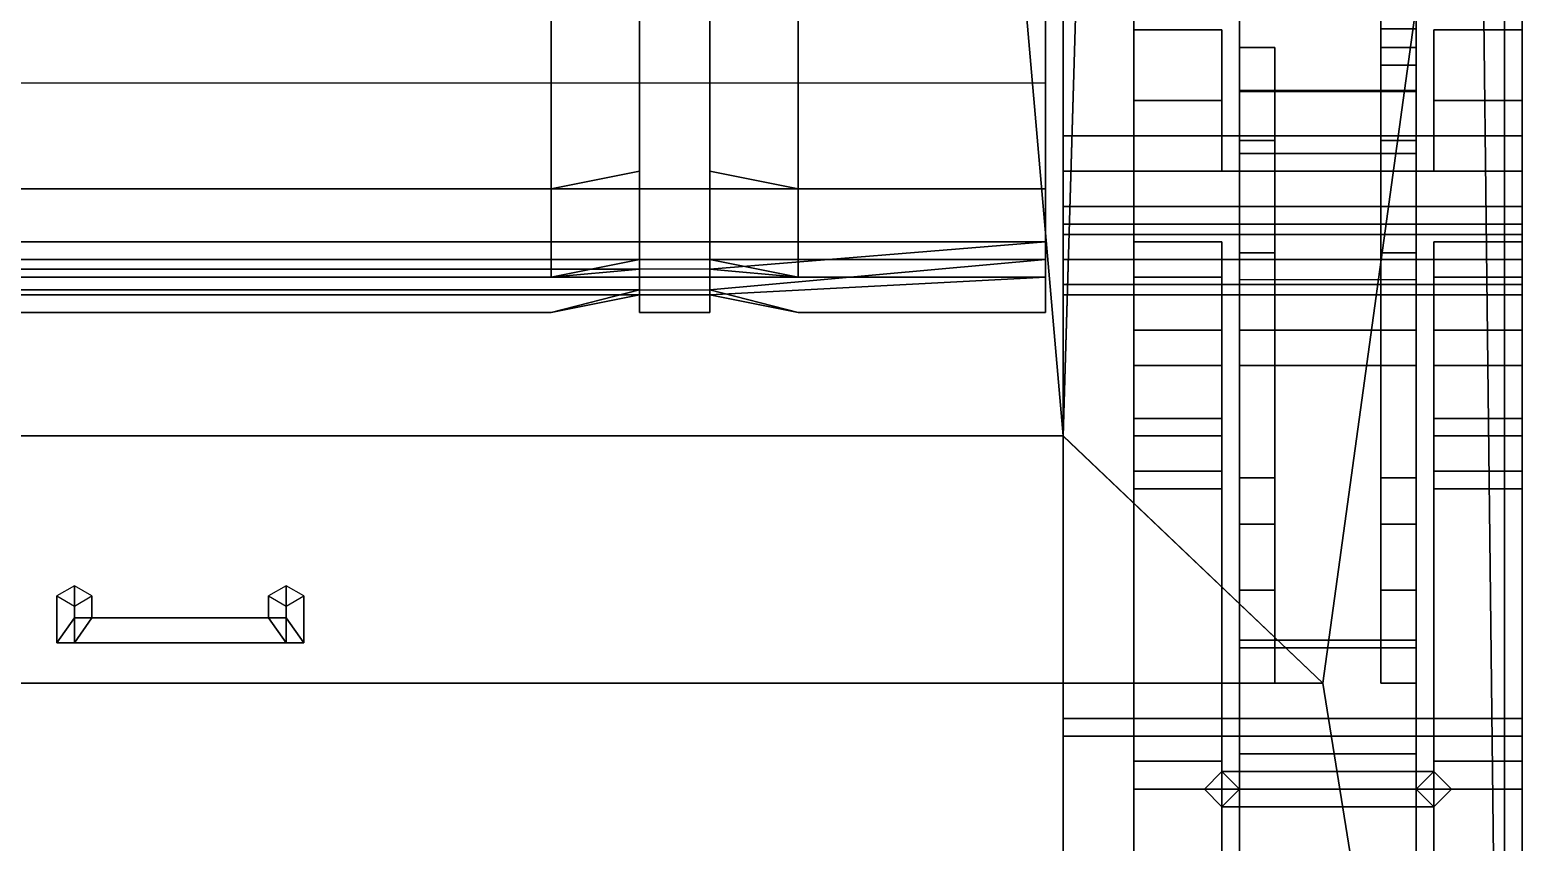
# Model space of a CAD drawing. Header units: millimetres. Extents: x -0.8 to 1, y -2.1 to 9.2.
# Drawn here: x -0.085 to 0.76, y -1.05 to -0.59 of the extents above; entities that cross this region are included whole.
import ezdxf

# ---------------------------------------------------------------- set-up
doc = ezdxf.new("R2010")
doc.units = ezdxf.units.MM
for name, color, linetype in [('addons', 3, 'Continuous'), ('fenders', 6, 'Continuous'), ('tracks', 3, 'Continuous'), ('wheels', 2, 'Continuous')]:
    doc.layers.add(name, color=color, linetype=linetype)

msp = doc.modelspace()

# ---------------------------------------------------------------- linework, layer by layer
for points in [[(0.5, -1.8, 0.41), (0.5, -1.73, 0.2699999999999998), (0.5, 1.67, 0.2699999999999998), (0.5, 1.77, 0.41)], [(0.5, -1.82, 0.49), (0.5, -1.8, 0.4099999999999998), (0.5, 1.77, 0.4099999999999998), (0.5, 1.77, 0.78)], [(0.5, -1.82, 0.57), (0.5, -1.82, 0.4899999999999998), (0.5, 1.77, 0.78), (0.5, -1.79, 0.6900000000000001)], [(0.5, -1.789999999999996, 0.6900000000000002), (0.5, -1.789999999999996, 0.6900000000000002), (0.5, 1.77, 0.78), (0.5, -1.601111111111112, 0.78)], [(0.5, 1.67, 0.2699999999999998), (0.5, -1.73, 0.2699999999999998), (-0.5, -1.73, 0.2699999999999998), (-0.5, 1.67, 0.2699999999999998)], [(0.46, -0.36, 1.12), (0.5, -0.8200000000000001, 1.12), (0.5000000000000002, 0.29, 1.12), (0.46, 0.2400000000000002, 1.12)], [(0.5000000000000002, 0.29, 1.12), (0.5, -0.8200000000000001, 1.12), (0.5147058823529413, -0.3200000000000001, 1.099999999999999), (0.5147058823529413, 0.23, 1.099999999999999)], [(0.7352941176470589, 0.2300000000000001, 0.8), (0.7352941176470589, -0.32, 0.8), (0.7499999999999999, -1.6, 0.78), (0.7500000000000001, 0.29, 0.78)], [(0.6470588235294119, -0.96, 0.92), (0.7352941176470589, -0.32, 0.8), (0.5147058823529413, -0.3200000000000001, 1.1), (0.4999999999999999, -0.8200000000000004, 1.12)], [(0.7499999999999999, -1.6, 0.78), (0.7352941176470589, -0.32, 0.8), (0.6470588235294119, -0.96, 0.92), (0.75, -1.601111111111112, 0.78)], [(-0.46, -0.36, 1.12), (-0.5, -0.8200000000000001, 1.12), (0.5, -0.8200000000000001, 1.12), (0.46, -0.36, 1.12)], [(0.59, -0.6300000000000006, 0.61), (0.59, -0.5900000000000003, 0.6399999999999997), (0.5399999999999999, -0.5900000000000003, 0.6399999999999997), (0.5399999999999999, -0.6300000000000006, 0.61)], [(0.5399999999999999, -0.5900000000000003, 0.6399999999999997), (0.5399999999999999, -0.5900000000000003, 0.59), (0.5399999999999999, -0.6300000000000006, 0.55), (0.5399999999999999, -0.6300000000000006, 0.61)], [(0.5399999999999999, -0.6300000000000006, 0.55), (0.5399999999999999, -0.5900000000000003, 0.59), (0.59, -0.5900000000000003, 0.59), (0.59, -0.6300000000000006, 0.55)], [(0.59, -0.6300000000000006, 0.55), (0.59, -0.5900000000000003, 0.59), (0.59, -0.5900000000000003, 0.6399999999999997), (0.59, -0.6300000000000006, 0.61)], [(0.7099999999999999, -0.5900000000000003, 0.6399999999999997), (0.7099999999999999, -0.5900000000000003, 0.59), (0.7099999999999999, -0.6300000000000006, 0.55), (0.7099999999999999, -0.6300000000000006, 0.61)], [(0.7599999999999999, -0.6300000000000006, 0.61), (0.7599999999999999, -0.5900000000000003, 0.6399999999999997), (0.7099999999999999, -0.5900000000000003, 0.6399999999999997), (0.7099999999999999, -0.6300000000000006, 0.61)], [(0.7099999999999999, -0.6300000000000006, 0.55), (0.7099999999999999, -0.5900000000000003, 0.59), (0.7599999999999999, -0.5900000000000003, 0.59), (0.7599999999999999, -0.6300000000000006, 0.55)], [(0.7599999999999999, -0.6300000000000006, 0.55), (0.7599999999999999, -0.5900000000000003, 0.59), (0.7599999999999999, -0.5900000000000003, 0.6399999999999997), (0.7599999999999999, -0.6300000000000006, 0.61)], [(0.59, -0.6700000000000005, 0.61), (0.59, -0.6300000000000006, 0.61), (0.5399999999999999, -0.6300000000000006, 0.61), (0.5399999999999999, -0.6700000000000005, 0.61)], [(0.5399999999999999, -0.6500000000000006, 0.55), (0.5399999999999999, -0.6300000000000006, 0.55), (0.59, -0.6300000000000006, 0.55), (0.59, -0.6500000000000006, 0.55)], [(0.5399999999999999, -0.6300000000000006, 0.61), (0.5399999999999999, -0.6300000000000006, 0.55), (0.5399999999999999, -0.6500000000000006, 0.55), (0.5399999999999999, -0.6700000000000005, 0.61)], [(0.59, -0.6500000000000006, 0.55), (0.59, -0.6300000000000006, 0.55), (0.59, -0.6300000000000006, 0.61), (0.59, -0.6700000000000005, 0.61)], [(0.7099999999999999, -0.6300000000000006, 0.61), (0.7099999999999999, -0.6300000000000006, 0.55), (0.7099999999999999, -0.6500000000000006, 0.55), (0.7099999999999999, -0.6700000000000005, 0.61)], [(0.7099999999999999, -0.6500000000000006, 0.55), (0.7099999999999999, -0.6300000000000006, 0.55), (0.7599999999999999, -0.6300000000000006, 0.55), (0.7599999999999999, -0.6500000000000006, 0.55)], [(0.7599999999999999, -0.6700000000000005, 0.61), (0.7599999999999999, -0.6300000000000006, 0.61), (0.7099999999999999, -0.6300000000000006, 0.61), (0.7099999999999999, -0.6700000000000005, 0.61)], [(0.7599999999999999, -0.6500000000000006, 0.55), (0.7599999999999999, -0.6300000000000006, 0.55), (0.7599999999999999, -0.6300000000000006, 0.61), (0.7599999999999999, -0.6700000000000005, 0.61)], [(0.5, -0.69, 0.56), (0.5, -0.6499999999999999, 0.55), (0.76, -0.6500000000000001, 0.55), (0.76, -0.69, 0.56)], [(0.5399999999999999, -0.6699999999999994, 0.61), (0.5399999999999999, -0.6499999999999996, 0.55), (0.5, -0.6499999999999999, 0.55), (0.5, -0.6699999999999999, 0.61)], [(0.7099999999999999, -0.6699999999999999, 0.61), (0.7099999999999999, -0.6500000000000001, 0.55), (0.59, -0.6500000000000006, 0.55), (0.59, -0.6700000000000005, 0.61)], [(0.76, -0.69, 0.56), (0.76, -0.6499999999999999, 0.55), (0.76, -0.6699999999999999, 0.61), (0.76, -0.74, 0.63)], [(0.5, -0.6699999999999999, 0.61), (0.5, -0.7, 0.66), (0.76, -0.7, 0.66), (0.76, -0.6699999999999999, 0.61)], [(0.76, -0.74, 0.63), (0.76, -0.6699999999999999, 0.61), (0.76, -0.7, 0.66), (0.76, -0.74, 0.66)], [(0.5, -0.74, 0.63), (0.5, -0.69, 0.56), (0.76, -0.69, 0.56), (0.76, -0.74, 0.63)], [(0.5, -0.7, 0.66), (0.5, -0.7058578643762691, 0.6741421356237309), (0.76, -0.7058578643762692, 0.6741421356237309), (0.76, -0.7, 0.66)], [(0.76, -0.74, 0.66), (0.76, -0.7, 0.66), (0.76, -0.7058578643762692, 0.6741421356237309), (0.76, -0.734142135623731, 0.6741421356237309)], [(0.5, -0.7058578643762691, 0.6741421356237309), (0.5, -0.72, 0.68), (0.76, -0.72, 0.68), (0.76, -0.7058578643762692, 0.6741421356237309)], [(0.76, -0.734142135623731, 0.6741421356237309), (0.76, -0.7058578643762692, 0.6741421356237309), (0.76, -0.72, 0.68)], [(0.5399999999999998, -0.7200000000000002, 0.27), (0.5399999999999998, -0.71, 0.24), (0.5399999999999998, -0.71, 0.22), (0.5399999999999998, -0.73, 0.28)], [(0.5899999999999999, -0.7200000000000002, 0.27), (0.5899999999999999, -0.71, 0.24), (0.5399999999999998, -0.71, 0.24), (0.5399999999999998, -0.7200000000000002, 0.27)], [(0.5399999999999998, -0.71, 0.22), (0.5399999999999998, -0.71, 0.24), (0.5899999999999999, -0.71, 0.24), (0.5899999999999999, -0.71, 0.22)], [(0.5399999999999998, -0.73, 0.28), (0.5399999999999998, -0.71, 0.22), (0.5399999999999998, -0.73, 0.18), (0.5399999999999998, -0.7600000000000002, 0.3)], [(0.5399999999999998, -0.73, 0.18), (0.5399999999999998, -0.71, 0.22), (0.5899999999999999, -0.71, 0.22), (0.5899999999999999, -0.73, 0.18)], [(0.5899999999999999, -0.71, 0.22), (0.5899999999999999, -0.71, 0.24), (0.5899999999999999, -0.7200000000000002, 0.27), (0.5899999999999999, -0.73, 0.28)], [(0.5899999999999999, -0.73, 0.18), (0.5899999999999999, -0.71, 0.22), (0.5899999999999999, -0.73, 0.28), (0.5899999999999999, -0.7600000000000002, 0.3)], [(0.71, -0.73, 0.18), (0.71, -0.71, 0.22), (0.76, -0.71, 0.22), (0.76, -0.73, 0.18)], [(0.71, -0.73, 0.28), (0.71, -0.71, 0.22), (0.71, -0.73, 0.18), (0.71, -0.76, 0.3)], [(0.71, -0.71, 0.22), (0.71, -0.71, 0.24), (0.76, -0.71, 0.24), (0.76, -0.71, 0.22)], [(0.76, -0.72, 0.27), (0.76, -0.71, 0.24), (0.71, -0.71, 0.24), (0.71, -0.72, 0.27)], [(0.71, -0.72, 0.27), (0.71, -0.71, 0.24), (0.71, -0.71, 0.22), (0.71, -0.73, 0.28)], [(0.76, -0.73, 0.18), (0.76, -0.71, 0.22), (0.76, -0.73, 0.28), (0.76, -0.76, 0.3)], [(0.76, -0.71, 0.22), (0.76, -0.71, 0.24), (0.76, -0.72, 0.27), (0.76, -0.73, 0.28)], [(0.5, -0.72, 0.68), (0.5, -0.7341421356237309, 0.6741421356237309), (0.76, -0.734142135623731, 0.6741421356237309), (0.76, -0.72, 0.68)], [(0.5899999999999999, -0.73, 0.28), (0.5899999999999999, -0.7200000000000002, 0.27), (0.5399999999999998, -0.7200000000000002, 0.27), (0.5399999999999998, -0.73, 0.28)], [(0.76, -0.73, 0.28), (0.76, -0.72, 0.27), (0.71, -0.72, 0.27), (0.71, -0.73, 0.28)], [(0.5, -0.7341421356237309, 0.6741421356237309), (0.5, -0.74, 0.66), (0.76, -0.74, 0.66), (0.76, -0.734142135623731, 0.6741421356237309)], [(0.5899999999999999, -0.7600000000000002, 0.3), (0.5899999999999999, -0.73, 0.28), (0.5399999999999998, -0.73, 0.28), (0.5399999999999998, -0.7600000000000002, 0.3)], [(0.5399999999999998, -0.7600000000000002, 0.17), (0.5399999999999998, -0.73, 0.18), (0.5899999999999999, -0.73, 0.18), (0.5899999999999999, -0.7600000000000002, 0.17)], [(0.5399999999999998, -0.7600000000000002, 0.3), (0.5399999999999998, -0.73, 0.18), (0.5399999999999998, -0.7600000000000002, 0.17), (0.5399999999999998, -0.7800000000000002, 0.3)], [(0.5899999999999999, -0.7600000000000002, 0.17), (0.5899999999999999, -0.73, 0.18), (0.5899999999999999, -0.7600000000000002, 0.3), (0.5899999999999999, -0.7800000000000002, 0.3)], [(0.6, -0.7399999999999998, 0.63), (0.6, -0.7314634146341459, 0.6180487804878049), (0.5999999999999999, -0.7599999999999993, 0.58), (0.5999999999999999, -0.7799999999999998, 0.62)], [(0.5999999999999999, -0.7599999999999993, 0.58), (0.6, -0.7314634146341459, 0.6180487804878049), (0.7000000000000001, -0.7314634146341459, 0.6180487804878049), (0.7, -0.7599999999999993, 0.58)], [(0.7, -0.7599999999999993, 0.58), (0.7000000000000001, -0.7314634146341459, 0.6180487804878049), (0.7000000000000001, -0.7399999999999998, 0.63), (0.7, -0.7799999999999998, 0.62)], [(0.71, -0.76, 0.3), (0.71, -0.73, 0.18), (0.71, -0.76, 0.17), (0.71, -0.78, 0.3)], [(0.71, -0.76, 0.17), (0.71, -0.73, 0.18), (0.76, -0.73, 0.18), (0.76, -0.76, 0.17)], [(0.76, -0.76, 0.3), (0.76, -0.73, 0.28), (0.71, -0.73, 0.28), (0.71, -0.76, 0.3)], [(0.76, -0.76, 0.17), (0.76, -0.73, 0.18), (0.76, -0.76, 0.3), (0.76, -0.78, 0.3)], [(0.5, -0.74, 0.66), (0.5, -0.74, 0.63), (0.76, -0.74, 0.63), (0.76, -0.74, 0.66)], [(0.7, -0.7799999999999998, 0.62), (0.7000000000000001, -0.7399999999999998, 0.63), (0.6, -0.7399999999999998, 0.63), (0.5999999999999999, -0.7799999999999998, 0.62)], [(0.5399999999999998, -0.7800000000000002, 0.3), (0.5399999999999998, -0.7600000000000002, 0.17), (0.5399999999999998, -0.81, 0.17), (0.5399999999999998, -0.8200000000000001, 0.29)], [(0.5399999999999998, -0.81, 0.17), (0.5399999999999998, -0.7600000000000002, 0.17), (0.5899999999999999, -0.7600000000000002, 0.17), (0.5899999999999999, -0.81, 0.17)], [(0.5899999999999999, -0.7800000000000002, 0.3), (0.5899999999999999, -0.7600000000000002, 0.3), (0.5399999999999998, -0.7600000000000002, 0.3), (0.5399999999999998, -0.7800000000000002, 0.3)], [(0.5899999999999999, -0.81, 0.17), (0.5899999999999999, -0.7600000000000002, 0.17), (0.5899999999999999, -0.7800000000000002, 0.3), (0.5899999999999999, -0.8200000000000001, 0.29)], [(0.5999999999999999, -0.7799999999999998, 0.62), (0.5999999999999999, -0.7599999999999993, 0.58), (0.5999999999999999, -0.94, 0.53), (0.5999999999999999, -0.94, 0.5799999999999996)], [(0.5999999999999999, -0.94, 0.53), (0.5999999999999999, -0.7599999999999993, 0.58), (0.7, -0.7599999999999993, 0.58), (0.7, -0.94, 0.53)], [(0.7, -0.94, 0.53), (0.7, -0.7599999999999993, 0.58), (0.7, -0.7799999999999998, 0.62), (0.7, -0.94, 0.5799999999999996)], [(0.76, -0.78, 0.3), (0.76, -0.76, 0.3), (0.71, -0.76, 0.3), (0.71, -0.78, 0.3)], [(0.71, -0.81, 0.17), (0.71, -0.76, 0.17), (0.76, -0.76, 0.17), (0.76, -0.81, 0.17)], [(0.71, -0.78, 0.3), (0.71, -0.76, 0.17), (0.71, -0.81, 0.17), (0.71, -0.8199999999999998, 0.29)], [(0.76, -0.81, 0.17), (0.76, -0.76, 0.17), (0.76, -0.78, 0.3), (0.76, -0.8199999999999998, 0.29)], [(0.5899999999999999, -0.8200000000000001, 0.29), (0.5899999999999999, -0.7800000000000005, 0.3), (0.5399999999999998, -0.7800000000000005, 0.3), (0.5399999999999998, -0.8200000000000001, 0.29)], [(0.7, -0.94, 0.5799999999999996), (0.7, -0.7799999999999998, 0.62), (0.5999999999999999, -0.7799999999999998, 0.62), (0.5999999999999999, -0.94, 0.5799999999999996)], [(0.76, -0.8199999999999998, 0.29), (0.76, -0.7800000000000002, 0.3), (0.71, -0.7800000000000002, 0.3), (0.71, -0.8199999999999998, 0.29)], [(0.5399999999999998, -0.8200000000000001, 0.29), (0.5399999999999998, -0.8100000000000005, 0.17), (0.5399999999999998, -0.8399999999999999, 0.19), (0.5399999999999998, -0.8500000000000001, 0.26)], [(0.5399999999999998, -0.8399999999999999, 0.19), (0.5399999999999998, -0.8100000000000005, 0.17), (0.5899999999999999, -0.8100000000000005, 0.17), (0.5899999999999999, -0.8399999999999999, 0.19)], [(0.5899999999999999, -0.8399999999999999, 0.19), (0.5899999999999999, -0.8100000000000005, 0.17), (0.5899999999999999, -0.8200000000000001, 0.29), (0.5899999999999999, -0.8500000000000001, 0.26)], [(0.71, -0.8399999999999999, 0.19), (0.71, -0.8100000000000003, 0.17), (0.76, -0.8100000000000003, 0.17), (0.76, -0.8399999999999999, 0.19)], [(0.71, -0.8199999999999998, 0.29), (0.71, -0.8100000000000003, 0.17), (0.71, -0.8399999999999999, 0.19), (0.71, -0.8499999999999999, 0.26)], [(0.76, -0.8399999999999999, 0.19), (0.76, -0.8100000000000003, 0.17), (0.76, -0.8199999999999998, 0.29), (0.76, -0.8499999999999999, 0.26)], [(-0.5, -0.8200000000000001, 1.12), (-0.6470588235294117, -0.96, 0.92), (0.6470588235294119, -0.9600000000000004, 0.92), (0.5, -0.8200000000000001, 1.12)], [(0.5399999999999998, -0.98, 0.33), (0.5399999999999998, -0.8200000000000001, 0.29), (0.5399999999999998, -0.8500000000000001, 0.26), (0.5399999999999998, -0.98, 0.3)], [(0.5899999999999999, -0.98, 0.33), (0.5899999999999999, -0.8200000000000001, 0.29), (0.5399999999999998, -0.8200000000000001, 0.29), (0.5399999999999998, -0.98, 0.33)], [(0.5899999999999999, -0.8500000000000001, 0.26), (0.5899999999999999, -0.8200000000000001, 0.29), (0.5899999999999999, -0.98, 0.33), (0.5899999999999999, -0.98, 0.3)], [(0.76, -0.98, 0.33), (0.76, -0.8199999999999998, 0.29), (0.71, -0.8199999999999998, 0.29), (0.71, -0.98, 0.33)], [(0.71, -0.98, 0.33), (0.71, -0.8199999999999998, 0.29), (0.71, -0.8500000000000001, 0.26), (0.71, -0.98, 0.3)], [(0.76, -0.8500000000000001, 0.26), (0.76, -0.8199999999999998, 0.29), (0.76, -0.98, 0.33), (0.76, -0.98, 0.3)], [(0.5399999999999998, -0.8500000000000001, 0.26), (0.5399999999999998, -0.8400000000000003, 0.19), (0.5399999999999998, -0.8500000000000001, 0.21), (0.5399999999999998, -0.8500000000000001, 0.26)], [(0.5399999999999996, -1.0040625, 0.191875), (0.5399999999999998, -0.8500000000000001, 0.21), (0.5399999999999998, -0.8400000000000001, 0.19), (0.5399999999999996, -1.02, 0.16)], [(0.5399999999999996, -1.02, 0.16), (0.5399999999999998, -0.8400000000000001, 0.19), (0.5899999999999999, -0.8400000000000001, 0.19), (0.5899999999999996, -1.02, 0.16)], [(0.5899999999999999, -0.8500000000000001, 0.21), (0.5899999999999999, -0.8400000000000003, 0.19), (0.5899999999999999, -0.8500000000000001, 0.26)], [(0.5899999999999999, -0.8400000000000001, 0.19), (0.5899999999999999, -0.8500000000000001, 0.21), (0.5899999999999996, -1.0040625, 0.191875), (0.5899999999999996, -1.02, 0.16)], [(0.71, -0.8500000000000001, 0.26), (0.71, -0.8400000000000003, 0.19), (0.71, -0.8500000000000001, 0.21), (0.71, -0.8500000000000001, 0.26)], [(0.7099999999999997, -1.02, 0.16), (0.71, -0.8399999999999999, 0.19), (0.76, -0.8399999999999999, 0.19), (0.7599999999999998, -1.02, 0.16)], [(0.7099999999999997, -1.0040625, 0.191875), (0.71, -0.8500000000000001, 0.21), (0.71, -0.8399999999999999, 0.19), (0.7099999999999997, -1.02, 0.16)], [(0.76, -0.8500000000000001, 0.21), (0.76, -0.8400000000000003, 0.19), (0.76, -0.8500000000000001, 0.26)], [(0.76, -0.8399999999999999, 0.19), (0.76, -0.8500000000000001, 0.21), (0.7599999999999998, -1.0040625, 0.191875), (0.7599999999999998, -1.02, 0.16)], [(0.5399999999999998, -0.8500000000000001, 0.26), (0.5399999999999998, -0.8500000000000001, 0.21), (0.5899999999999999, -0.8500000000000001, 0.21), (0.5899999999999999, -0.8500000000000001, 0.26)], [(0.5899999999999996, -1.0040625, 0.191875), (0.5899999999999999, -0.8500000000000001, 0.21), (0.5399999999999998, -0.8500000000000001, 0.21), (0.5399999999999996, -1.0040625, 0.191875)], [(0.5399999999999998, -0.98, 0.3), (0.5399999999999998, -0.8500000000000001, 0.26), (0.5899999999999999, -0.8500000000000001, 0.26), (0.5899999999999999, -0.98, 0.3)], [(0.71, -0.8500000000000001, 0.26), (0.71, -0.8500000000000001, 0.21), (0.76, -0.8500000000000001, 0.21), (0.76, -0.8500000000000001, 0.26)], [(0.71, -0.98, 0.3), (0.71, -0.8500000000000001, 0.26), (0.76, -0.8500000000000001, 0.26), (0.76, -0.98, 0.3)], [(0.7599999999999998, -1.0040625, 0.191875), (0.76, -0.8500000000000001, 0.21), (0.71, -0.8500000000000001, 0.21), (0.7099999999999997, -1.0040625, 0.191875)], [(-0.06, -0.9047650029784639, 0.9989071386021946), (-0.06999999999999995, -0.9105882352941178, 0.9905882352941175), (-0.06999999999999995, -0.9370710678118656, 1.017071067811865), (-0.05999999999999994, -0.9229289321881345, 1.017071067811865)], [(-0.06999999999999995, -0.9105882352941178, 0.9905882352941175), (-0.05999999999999994, -0.9164114676097717, 0.9822693319860405), (-0.05999999999999994, -0.9370710678118656, 1.002928932188134), (-0.06999999999999995, -0.9370710678118656, 1.017071067811865)], [(-0.04999999999999993, -0.9105882352941178, 0.9905882352941175), (-0.06, -0.9047650029784639, 0.9989071386021946), (-0.05999999999999994, -0.9229289321881345, 1.017071067811865), (-0.04999999999999993, -0.9229289321881345, 1.002928932188134)], [(-0.05999999999999994, -0.9164114676097717, 0.9822693319860405), (-0.04999999999999993, -0.9105882352941178, 0.9905882352941175), (-0.04999999999999993, -0.9229289321881345, 1.002928932188134), (-0.05999999999999994, -0.9370710678118656, 1.002928932188134)], [(0.06000000000000007, -0.9047650029784639, 0.9989071386021946), (0.05000000000000006, -0.9105882352941178, 0.9905882352941175), (0.05000000000000006, -0.9229289321881345, 1.002928932188134), (0.06000000000000007, -0.9229289321881345, 1.017071067811865)], [(0.05000000000000006, -0.9105882352941178, 0.9905882352941175), (0.06000000000000007, -0.9164114676097717, 0.9822693319860405), (0.06000000000000007, -0.9370710678118656, 1.002928932188134), (0.05000000000000006, -0.9229289321881345, 1.002928932188134)], [(0.07000000000000008, -0.9105882352941178, 0.9905882352941175), (0.06000000000000007, -0.9047650029784639, 0.9989071386021946), (0.06000000000000007, -0.9229289321881345, 1.017071067811865), (0.07000000000000008, -0.9370710678118656, 1.017071067811865)], [(0.06000000000000007, -0.9164114676097717, 0.9822693319860405), (0.07000000000000008, -0.9105882352941178, 0.9905882352941175), (0.07000000000000008, -0.9370710678118656, 1.017071067811865), (0.06000000000000007, -0.9370710678118656, 1.002928932188134)], [(0.07, -0.9370710678118656, 1.017071067811865), (0.06, -0.9229289321881345, 1.017071067811865), (-0.06, -0.9229289321881345, 1.017071067811865), (-0.07, -0.9370710678118656, 1.017071067811865)], [(0.06, -0.9229289321881345, 1.017071067811865), (0.05, -0.9229289321881345, 1.002928932188134), (-0.05, -0.9229289321881345, 1.002928932188134), (-0.06, -0.9229289321881345, 1.017071067811865)], [(0.05, -0.9229289321881345, 1.002928932188134), (0.06, -0.9370710678118656, 1.002928932188134), (-0.06, -0.9370710678118656, 1.002928932188134), (-0.05, -0.9229289321881345, 1.002928932188134)], [(0.06, -0.9370710678118656, 1.002928932188134), (0.07, -0.9370710678118656, 1.017071067811865), (-0.07, -0.9370710678118656, 1.017071067811865), (-0.06, -0.9370710678118656, 1.002928932188134)], [(0.6, -0.94, 0.53), (0.6, -1.16, 0.53), (0.6, -1.16, 0.5799999999999996), (0.6, -0.94, 0.5799999999999996)], [(0.6, -0.94, 0.5799999999999996), (0.6, -1.16, 0.5799999999999996), (0.7000000000000001, -1.16, 0.5799999999999996), (0.7000000000000001, -0.94, 0.5799999999999996)], [(0.7000000000000001, -0.94, 0.53), (0.7000000000000001, -1.16, 0.53), (0.6, -1.16, 0.53), (0.6, -0.94, 0.53)], [(0.7000000000000001, -1.16, 0.5799999999999996), (0.7000000000000001, -1.16, 0.53), (0.7000000000000001, -0.94, 0.53), (0.7000000000000001, -0.94, 0.5799999999999996)], [(-0.6470588235294119, -0.96, 0.92), (-0.75, -1.601111111111112, 0.78), (0.75, -1.601111111111112, 0.78), (0.6470588235294119, -0.96, 0.92)], [(0.76, -0.99, 0.52), (0.76, -0.9800000000000004, 0.4099999999999991), (0.5, -0.98, 0.41), (0.5, -0.99, 0.52)], [(0.5, -0.98, 0.41), (0.5, -1.12, 0.41), (0.5, -1.11, 0.52), (0.5, -0.99, 0.52)], [(0.71, -0.98, 0.41), (0.71, -1.12, 0.41), (0.5, -1.12, 0.41), (0.5, -0.98, 0.41)], [(0.5899999999999999, -0.9800000000000004, 0.24), (0.5899999999999996, -1.0040625, 0.191875), (0.5399999999999996, -1.0040625, 0.191875), (0.5399999999999998, -0.9800000000000004, 0.24)], [(0.5399999999999998, -0.9800000000000004, 0.24), (0.5399999999999996, -1.02, 0.16), (0.5399999999999996, -1.08, 0.16), (0.5399999999999996, -1.12, 0.24)], [(0.5399999999999998, -0.9800000000000004, 0.41), (0.5399999999999998, -0.9800000000000004, 0.24), (0.5399999999999996, -1.12, 0.24), (0.5399999999999996, -1.12, 0.41)], [(0.5899999999999999, -0.9800000000000004, 0.41), (0.5899999999999999, -0.9800000000000004, 0.24), (0.5399999999999998, -0.9800000000000004, 0.24), (0.5399999999999998, -0.9800000000000004, 0.41)], [(0.5899999999999996, -1.08, 0.16), (0.5899999999999996, -1.02, 0.16), (0.5899999999999999, -0.9800000000000004, 0.24), (0.5899999999999996, -1.12, 0.24)], [(0.5899999999999996, -1.12, 0.24), (0.5899999999999999, -0.9800000000000004, 0.24), (0.5899999999999999, -0.9800000000000004, 0.41), (0.5899999999999996, -1.12, 0.41)], [(0.76, -0.9800000000000004, 0.41), (0.76, -0.9800000000000004, 0.24), (0.71, -0.9800000000000004, 0.24), (0.71, -0.9800000000000004, 0.41)], [(0.76, -0.9800000000000004, 0.24), (0.7599999999999998, -1.0040625, 0.191875), (0.7099999999999997, -1.0040625, 0.191875), (0.71, -0.9800000000000004, 0.24)], [(0.71, -0.98, 0.24), (0.71, -1.12, 0.24), (0.71, -1.12, 0.41), (0.71, -0.98, 0.41)], [(0.71, -1.02, 0.16), (0.71, -1.08, 0.16), (0.71, -1.12, 0.24), (0.71, -0.98, 0.24)], [(0.76, -1.12, 0.41), (0.76, -1.12, 0.24), (0.76, -0.98, 0.24), (0.76, -0.98, 0.41)], [(0.76, -1.12, 0.24), (0.76, -1.08, 0.16), (0.76, -1.02, 0.16), (0.76, -0.98, 0.24)], [(0.76, -1.11, 0.52), (0.76, -1.12, 0.41), (0.76, -0.98, 0.41), (0.76, -0.99, 0.52)], [(0.5, -0.99, 0.52), (0.5, -1.11, 0.52), (0.76, -1.11, 0.52), (0.76, -0.99, 0.52)], [(0.72, -1.02, 0.6000000000000001), (0.71, -1.01, 0.5900000000000001), (0.59, -1.01, 0.5900000000000001), (0.58, -1.02, 0.6000000000000001)], [(0.59, -1.01, 0.52), (0.58, -1.02, 0.52), (0.58, -1.02, 0.6), (0.59, -1.01, 0.59)], [(0.71, -1.01, 0.5900000000000001), (0.7000000000000001, -1.02, 0.5800000000000001), (0.6, -1.02, 0.5800000000000001), (0.59, -1.01, 0.5900000000000001)], [(0.6, -1.02, 0.52), (0.59, -1.01, 0.52), (0.59, -1.01, 0.59), (0.6, -1.02, 0.58)], [(0.7100000000000001, -1.01, 0.52), (0.7000000000000001, -1.02, 0.52), (0.7000000000000001, -1.02, 0.58), (0.7100000000000001, -1.01, 0.59)], [(0.7200000000000001, -1.02, 0.52), (0.7100000000000001, -1.01, 0.52), (0.7100000000000001, -1.01, 0.59), (0.7200000000000001, -1.02, 0.6)], [(0.5399999999999996, -1.08, 0.16), (0.5399999999999996, -1.02, 0.16), (0.5899999999999996, -1.02, 0.16), (0.5899999999999996, -1.08, 0.16)], [(0.71, -1.03, 0.5900000000000001), (0.72, -1.02, 0.6000000000000001), (0.58, -1.02, 0.6000000000000001), (0.59, -1.03, 0.5900000000000001)], [(0.58, -1.02, 0.52), (0.59, -1.03, 0.52), (0.59, -1.03, 0.59), (0.58, -1.02, 0.6)], [(0.7000000000000001, -1.02, 0.5800000000000001), (0.71, -1.03, 0.5900000000000001), (0.59, -1.03, 0.5900000000000001), (0.6, -1.02, 0.5800000000000001)], [(0.59, -1.03, 0.52), (0.6, -1.02, 0.52), (0.6, -1.02, 0.58), (0.59, -1.03, 0.59)], [(0.7000000000000001, -1.02, 0.52), (0.7100000000000001, -1.03, 0.52), (0.7100000000000001, -1.03, 0.59), (0.7000000000000001, -1.02, 0.58)], [(0.76, -1.02, 0.16), (0.76, -1.08, 0.16), (0.71, -1.08, 0.16), (0.71, -1.02, 0.16)], [(0.7100000000000001, -1.03, 0.52), (0.7200000000000001, -1.02, 0.52), (0.7200000000000001, -1.02, 0.6), (0.7100000000000001, -1.03, 0.59)]]:
    msp.add_3dface(points)
at = {"layer": 'addons', "extrusion": (0, -1, 0)}
for p, q in [((0.26, -0.7254545454545456, 1.255454545454546), (0.26, -0.71, 1.24)), ((0.2999999999999999, -0.7254545454545456, 1.255454545454546), (0.2999999999999999, -0.71, 1.24)), ((0.4899999999999982, -0.7254545454545456, 1.255454545454546), (0.4899999999999982, -0.71, 1.24)), ((0.26, -0.73, 1.15), (0.26, -0.7400000000000002, 1.16)), ((0.2999999999999999, -0.73, 1.15), (0.2999999999999999, -0.7400000000000002, 1.16)), ((0.49, -0.7300000000000004, 1.15), (0.49, -0.7400000000000002, 1.16))]:
    msp.add_line(p, q, dxfattribs=at)
at = {"layer": 'addons'}
for points in [[(0.49, -0.4099999999999999, 1.28), (0.4899999999999991, -0.7300000000000002, 1.26), (0.49, -0.71, 1.24), (0.49, -0.3899999999999999, 1.26)], [(0.4899999999999991, -0.3899999999999999, 1.26), (0.4899999999999982, -0.7100000000000002, 1.24), (0.49, -0.6799999999999999, 1.24), (0.4899999999999991, -0.3899999999999999, 1.26)], [(0.49, -0.3899999999999999, 1.26), (0.49, -0.6799999999999999, 1.24), (0.49, -0.72, 1.22), (0.49, -0.3899999999999999, 1.23)], [(0.49, -0.3899999999999999, 1.23), (0.49, -0.72, 1.22), (0.49, -0.72, 1.22), (0.49, -0.4099999999999999, 1.22)], [(0.4900000000000009, -0.4099999999999999, 1.2), (0.49, -0.75, 1.19), (0.49, -0.75, 1.17), (0.49, -0.4000000000000001, 1.18)], [(0.4900000000000018, -0.4000000000000001, 1.18), (0.49, -0.75, 1.17), (0.49, -0.7299999999999998, 1.15), (0.49, -0.4000000000000001, 1.15)], [(0.49, -0.4000000000000001, 1.15), (0.49, -0.7299999999999993, 1.15), (0.49, -0.6199999999999999, 1.12), (0.49, -0.46, 1.12)], [(0.4900000000000009, -0.46, 1.31), (0.4899999999999991, -0.7300000000000002, 1.29), (0.49, -0.73, 1.26), (0.49, -0.4099999999999999, 1.28)], [(0.4899999999999991, -0.4099999999999999, 1.22), (0.49, -0.72, 1.22), (0.49, -0.75, 1.19), (0.4900000000000009, -0.4099999999999999, 1.2)], [(0.49, -0.55, 1.32), (0.4899999999999991, -0.6800000000000004, 1.32), (0.4900000000000009, -0.73, 1.29), (0.4900000000000009, -0.46, 1.31)], [(-0.21, -0.55, 1.32), (-0.21, -0.6799999999999999, 1.32), (0.21, -0.6799999999999999, 1.32), (0.21, -0.55, 1.32)], [(0.21, -0.55, 1.32), (0.21, -0.6799999999999999, 1.32), (0.26, -0.6700000000000002, 1.31), (0.26, -0.55, 1.31)], [(0.26, -0.55, 1.31), (0.26, -0.6700000000000002, 1.31), (0.26, -0.6799999999999999, 1.32), (0.26, -0.55, 1.32)], [(0.26, -0.55, 1.32), (0.26, -0.6799999999999999, 1.32), (0.3, -0.6799999999999999, 1.32), (0.3, -0.55, 1.32)], [(0.3, -0.6799999999999999, 1.32), (0.3, -0.6700000000000002, 1.31), (0.3, -0.55, 1.31), (0.3, -0.55, 1.32)], [(0.3, -0.55, 1.31), (0.3, -0.6700000000000002, 1.31), (0.350000000000001, -0.6799999999999999, 1.32), (0.350000000000001, -0.5499999999999998, 1.32)], [(0.3500000000000001, -0.55, 1.32), (0.3500000000000001, -0.6799999999999999, 1.32), (0.49, -0.6799999999999999, 1.32), (0.49, -0.55, 1.32)], [(-0.489999999999999, -0.7300000000000004, 1.15), (-0.4899999999999999, -0.6200000000000001, 1.120000000000001), (0.49, -0.6200000000000001, 1.120000000000001), (0.49, -0.7299999999999995, 1.15)], [(0.21, -0.6799999999999997, 1.32), (0.21, -0.73, 1.290000000000001), (0.26, -0.7199999999999998, 1.28), (0.26, -0.6699999999999999, 1.31)], [(0.26, -0.6699999999999999, 1.31), (0.26, -0.7199999999999998, 1.28), (0.26, -0.73, 1.290000000000001), (0.26, -0.6799999999999997, 1.32)], [(0.3, -0.73, 1.290000000000001), (0.3, -0.7199999999999998, 1.28), (0.3, -0.6699999999999999, 1.31), (0.3, -0.6799999999999997, 1.32)], [(0.3, -0.6699999999999999, 1.31), (0.3, -0.7199999999999998, 1.28), (0.3500000000000019, -0.73, 1.290000000000001), (0.3500000000000019, -0.6799999999999997, 1.32)], [(-0.4899999999999999, -0.71, 1.24), (-0.4899999999999999, -0.6799999999999997, 1.24), (0.49, -0.6799999999999997, 1.24), (0.49, -0.71, 1.24)], [(-0.4899999999999999, -0.6799999999999997, 1.24), (-0.4899999999999999, -0.7199999999999998, 1.220000000000001), (0.49, -0.7199999999999998, 1.220000000000001), (0.49, -0.6799999999999997, 1.24)], [(-0.21, -0.6799999999999997, 1.32), (-0.21, -0.73, 1.290000000000001), (0.21, -0.73, 1.290000000000001), (0.21, -0.6799999999999997, 1.32)], [(0.26, -0.6799999999999997, 1.32), (0.26, -0.73, 1.290000000000001), (0.3, -0.73, 1.290000000000001), (0.3, -0.6799999999999997, 1.32)], [(0.3500000000000001, -0.6799999999999997, 1.32), (0.350000000000001, -0.73, 1.290000000000001), (0.49, -0.73, 1.290000000000001), (0.49, -0.6799999999999997, 1.32)], [(-0.3, -0.7254545454545456, 1.255454545454546), (-0.4899999999999999, -0.71, 1.24), (0.4899999999999982, -0.71, 1.24), (0.2999999999999999, -0.7254545454545456, 1.255454545454546)], [(0.3500000000000001, -0.73, 1.260000000000001), (0.2999999999999999, -0.7254545454545456, 1.255454545454546), (0.49, -0.71, 1.24), (0.49, -0.73, 1.260000000000001)], [(-0.4899999999999999, -0.7199999999999998, 1.220000000000001), (-0.3, -0.7371428571428571, 1.202857142857143), (0.3000000000000001, -0.7371428571428571, 1.202857142857143), (0.49, -0.7199999999999998, 1.220000000000001)], [(-0.21, -0.73, 1.260000000000001), (-0.26, -0.7254545454545456, 1.255454545454546), (0.26, -0.7254545454545456, 1.255454545454546), (0.21, -0.73, 1.260000000000001)], [(0.21, -0.73, 1.290000000000001), (0.21, -0.73, 1.260000000000001), (0.26, -0.7199999999999998, 1.28), (0.26, -0.7200000000000002, 1.280000000000001)], [(0.21, -0.73, 1.260000000000001), (0.26, -0.7254545454545456, 1.255454545454546), (0.26, -0.7199999999999998, 1.28)], [(0.26, -0.7199999999999998, 1.28), (0.26, -0.7400000000000002, 1.19), (0.26, -0.75, 1.19), (0.26, -0.73, 1.290000000000001)], [(0.3, -0.7199999999999998, 1.28), (0.3, -0.7400000000000002, 1.19), (0.26, -0.7400000000000002, 1.19), (0.26, -0.7199999999999998, 1.28)], [(0.3, -0.75, 1.19), (0.3, -0.7400000000000002, 1.19), (0.3, -0.7199999999999998, 1.28), (0.3, -0.73, 1.290000000000001)], [(0.3, -0.7199999999999998, 1.28), (0.3, -0.7199999999999998, 1.28), (0.3500000000000019, -0.7299999999999995, 1.260000000000001), (0.3500000000000019, -0.7299999999999995, 1.290000000000001)], [(0.3, -0.7371428571428571, 1.202857142857143), (0.3500000000000001, -0.75, 1.19), (0.49, -0.75, 1.19), (0.49, -0.7199999999999998, 1.220000000000001)], [(0.2999999999999999, -0.7254545454545456, 1.255454545454546), (0.3500000000000001, -0.7299999999999991, 1.260000000000002), (0.3, -0.7199999999999998, 1.28)], [(-0.3, -0.7400000000000007, 1.16), (-0.4899999999999999, -0.73, 1.15), (0.49, -0.73, 1.15), (0.2999999999999999, -0.7400000000000002, 1.16)], [(-0.21, -0.73, 1.290000000000001), (-0.21, -0.73, 1.260000000000001), (0.21, -0.73, 1.260000000000001), (0.21, -0.73, 1.290000000000001)], [(0.26, -0.73, 1.290000000000001), (0.26, -0.75, 1.19), (0.3, -0.75, 1.19), (0.3, -0.73, 1.290000000000001)], [(0.3500000000000001, -0.75, 1.17), (0.2999999999999999, -0.7400000000000002, 1.16), (0.49, -0.7300000000000009, 1.150000000000001), (0.49, -0.75, 1.17)], [(0.350000000000001, -0.73, 1.290000000000001), (0.3500000000000001, -0.73, 1.260000000000001), (0.49, -0.73, 1.260000000000001), (0.49, -0.73, 1.290000000000001)], [(-0.26, -0.7371428571428571, 1.202857142857143), (-0.21, -0.75, 1.19), (0.21, -0.75, 1.19), (0.26, -0.7371428571428571, 1.202857142857143)], [(-0.21, -0.75, 1.17), (-0.26, -0.7400000000000002, 1.16), (0.26, -0.7400000000000002, 1.16), (0.21, -0.75, 1.17)], [(0.2600000000000001, -0.7371428571428571, 1.202857142857143), (0.21, -0.75, 1.19), (0.26, -0.7400000000000002, 1.19), (0.2600000000000001, -0.7371428571428571, 1.202857142857143)], [(0.21, -0.75, 1.19), (0.21, -0.75, 1.17), (0.26, -0.7400000000000002, 1.16), (0.26, -0.7400000000000002, 1.19)], [(0.3, -0.7400000000000002, 1.19), (0.3, -0.7400000000000002, 1.120000000000001), (0.26, -0.7400000000000002, 1.120000000000001), (0.26, -0.7400000000000002, 1.19)], [(0.26, -0.7400000000000002, 1.19), (0.26, -0.7400000000000002, 1.120000000000001), (0.26, -0.75, 1.120000000000001), (0.26, -0.75, 1.19)], [(0.3, -0.7371428571428571, 1.202857142857143), (0.3, -0.7400000000000002, 1.19), (0.3500000000000001, -0.75, 1.19), (0.3, -0.7371428571428571, 1.202857142857143)], [(0.3, -0.75, 1.120000000000001), (0.3, -0.7400000000000002, 1.120000000000001), (0.3, -0.7400000000000002, 1.19), (0.3, -0.75, 1.19)], [(0.3, -0.7400000000000002, 1.19), (0.2999999999999999, -0.7400000000000002, 1.16), (0.3500000000000001, -0.75, 1.17), (0.3500000000000001, -0.75, 1.19)], [(-0.21, -0.75, 1.19), (-0.21, -0.75, 1.17), (0.21, -0.75, 1.17), (0.21, -0.75, 1.19)], [(0.26, -0.75, 1.19), (0.26, -0.75, 1.120000000000001), (0.3, -0.75, 1.120000000000001), (0.3, -0.75, 1.19)], [(0.3500000000000001, -0.75, 1.19), (0.3500000000000001, -0.75, 1.17), (0.49, -0.75, 1.17), (0.49, -0.75, 1.19)]]:
    msp.add_3dface(points, dxfattribs=at)
at = {"layer": 'fenders'}
for points in [[(0.7500000000000001, 0.29, 0.78), (0.75, -1.601111111111112, 0.78), (0.76, -1.81, 0.78), (0.76, 0.29, 0.78)], [(0.76, 0.29, 0.78), (0.76, -1.81, 0.78), (0.76, -1.81, 0.75), (0.76, 0.29, 0.75)]]:
    msp.add_3dface(points, dxfattribs=at)
at = {"layer": 'tracks'}
for points in [[(0.54, 1.31), (0.54, -1.34), (0.54, -1.32, 0.02000000000000002), (0.54, 1.3, 0.02000000000000002)], [(0.76, 1.31), (0.76, -1.34), (0.54, -1.34), (0.54, 1.31)], [(0.76, -1.32, 0.02000000000000002), (0.76, -1.34), (0.76, 1.31), (0.76, 1.3, 0.02000000000000002)], [(0.54, 1.3, 0.02000000000000002), (0.54, -1.32, 0.02000000000000002), (0.76, -1.32, 0.02000000000000002), (0.76, 1.3, 0.02000000000000002)], [(0.76, -1.11, 0.76), (0.76, -0.54, 0.76), (0.54, -0.54, 0.76), (0.54, -1.11, 0.76)], [(0.54, -1.11, 0.76), (0.54, -0.54, 0.76), (0.54, -0.54, 0.73), (0.54, -1.12, 0.73)], [(0.54, -1.12, 0.73), (0.54, -0.54, 0.73), (0.76, -0.54, 0.73), (0.76, -1.12, 0.73)], [(0.76, -0.54, 0.73), (0.76, -0.54, 0.76), (0.76, -1.11, 0.76), (0.76, -1.12, 0.73)]]:
    msp.add_3dface(points, dxfattribs=at)
at = {"layer": 'wheels'}
for points in [[(0.6, -0.6248528137423857, 0.5351471862576143), (0.6, -0.54, 0.5), (0.7, -0.54, 0.5), (0.7, -0.6248528137423857, 0.5351471862576143)], [(0.6, -0.54, 0.74), (0.6, -0.6248528137423857, 0.7048528137423857), (0.7, -0.6248528137423857, 0.7048528137423857), (0.7, -0.54, 0.74)], [(0.7, -0.6248528137423858, 0.5351471862576144), (0.7, -0.5400000000000003, 0.4999999999999999), (0.7, -0.54, 0.5499999999999999), (0.7, -0.5894974746830582, 0.5705025253169417)], [(0.7, -0.5399999999999998, 0.74), (0.7, -0.6248528137423855, 0.7048528137423857), (0.7, -0.5894974746830582, 0.6694974746830583), (0.7, -0.5399999999999998, 0.69)], [(0.6799999999999999, -0.6099999999999999, 0.6200000000000001), (0.6799999999999999, -0.5894974746830582, 0.5705025253169418), (0.6799999999999999, -0.5541421356237309, 0.6058578643762691), (0.6799999999999999, -0.5599999999999998, 0.6200000000000001)], [(0.6799999999999999, -0.5894974746830582, 0.6694974746830582), (0.6799999999999999, -0.61, 0.6199999999999999), (0.6799999999999999, -0.5599999999999999, 0.6199999999999999), (0.6799999999999999, -0.5541421356237308, 0.6341421356237309)], [(0.6000000000000001, -0.56, 0.23), (0.6000000000000001, -0.6244365081389596, 0.07443650813895952), (0.6000000000000001, -0.6527207793864216, 0.1027207793864214), (0.6000000000000001, -0.6000000000000001, 0.23)], [(0.6000000000000001, -0.6244365081389596, 0.3855634918610404), (0.6000000000000001, -0.56, 0.23), (0.6000000000000001, -0.6000000000000001, 0.23), (0.6000000000000001, -0.6527207793864216, 0.3572792206135785)], [(0.7000000000000001, -0.56, 0.23), (0.7000000000000001, -0.6244365081389596, 0.07443650813895958), (0.6000000000000001, -0.6244365081389596, 0.07443650813895958), (0.6000000000000001, -0.56, 0.23)], [(0.7000000000000001, -0.6244365081389596, 0.3855634918610404), (0.7000000000000001, -0.56, 0.23), (0.6000000000000001, -0.56, 0.23), (0.6000000000000001, -0.6244365081389596, 0.3855634918610404)], [(0.7000000000000001, -0.56, 0.2299999999999998), (0.7000000000000001, -0.6244365081389596, 0.3855634918610402), (0.7000000000000001, -0.6527207793864214, 0.3572792206135784), (0.7000000000000001, -0.6000000000000001, 0.2299999999999998)], [(0.7000000000000001, -0.6244365081389596, 0.07443650813895944), (0.7000000000000001, -0.56, 0.2299999999999999), (0.7000000000000001, -0.6000000000000001, 0.23), (0.7000000000000001, -0.6527207793864214, 0.1027207793864214)], [(0.6799999999999999, -0.5894974746830582, 0.5705025253169417), (0.6799999999999999, -0.61, 0.62), (0.7, -0.61, 0.62), (0.7, -0.5894974746830582, 0.5705025253169417)], [(0.6799999999999999, -0.61, 0.62), (0.6799999999999999, -0.5894974746830582, 0.6694974746830583), (0.7, -0.5894974746830582, 0.6694974746830583), (0.7, -0.61, 0.62)], [(0.7, -0.6599999999999999, 0.6200000000000001), (0.7, -0.6248528137423858, 0.5351471862576145), (0.7, -0.5894974746830584, 0.5705025253169418), (0.7, -0.6099999999999999, 0.6200000000000001)], [(0.7, -0.6248528137423855, 0.7048528137423857), (0.7, -0.66, 0.6200000000000001), (0.7, -0.61, 0.6199999999999999), (0.7, -0.5894974746830582, 0.6694974746830582)], [(0.6200000000000001, -0.6527207793864216, 0.1027207793864214), (0.6200000000000001, -0.6000000000000001, 0.23), (0.6000000000000001, -0.6000000000000001, 0.23), (0.6000000000000001, -0.6527207793864216, 0.1027207793864214)], [(0.6200000000000001, -0.6000000000000001, 0.23), (0.6200000000000001, -0.6527207793864216, 0.3572792206135785), (0.6000000000000001, -0.6527207793864216, 0.3572792206135785), (0.6000000000000001, -0.6000000000000001, 0.23)], [(0.6200000000000001, -0.6000000000000001, 0.23), (0.6200000000000001, -0.6527207793864216, 0.1027207793864214), (0.6200000000000001, -0.7163603896932107, 0.1663603896932108), (0.6200000000000001, -0.69, 0.23)], [(0.6200000000000001, -0.6527207793864216, 0.3572792206135785), (0.6200000000000001, -0.6000000000000001, 0.23), (0.6200000000000001, -0.69, 0.2300000000000001), (0.6200000000000001, -0.7163603896932109, 0.2936396103067893)], [(0.68, -0.6000000000000001, 0.2299999999999998), (0.68, -0.6527207793864214, 0.3572792206135784), (0.68, -0.7163603896932105, 0.2936396103067891), (0.68, -0.69, 0.2299999999999999)], [(0.68, -0.6527207793864214, 0.1027207793864214), (0.68, -0.6000000000000001, 0.23), (0.68, -0.69, 0.23), (0.68, -0.7163603896932105, 0.1663603896932107)], [(0.68, -0.6000000000000001, 0.23), (0.68, -0.6527207793864216, 0.1027207793864215), (0.7000000000000001, -0.6527207793864216, 0.1027207793864215), (0.7000000000000001, -0.6000000000000001, 0.23)], [(0.68, -0.6527207793864216, 0.3572792206135785), (0.68, -0.6000000000000001, 0.23), (0.7000000000000001, -0.6000000000000001, 0.23), (0.7000000000000001, -0.6527207793864216, 0.3572792206135785)], [(0.6000000000000001, -0.6244365081389596, 0.07443650813895952), (0.6000000000000001, -0.78, 0.01000000000000001), (0.6000000000000001, -0.7800000000000002, 0.05000000000000004), (0.6000000000000001, -0.6527207793864216, 0.1027207793864214)], [(0.6000000000000001, -0.78, 0.45), (0.6000000000000001, -0.6244365081389596, 0.3855634918610404), (0.6000000000000001, -0.6527207793864216, 0.3572792206135785), (0.6000000000000001, -0.78, 0.41)], [(0.7000000000000001, -0.6244365081389596, 0.07443650813895958), (0.7000000000000001, -0.78, 0.01000000000000001), (0.6000000000000001, -0.78, 0.01000000000000001), (0.6000000000000001, -0.6244365081389596, 0.07443650813895958)], [(0.7000000000000001, -0.78, 0.45), (0.7000000000000001, -0.6244365081389596, 0.3855634918610404), (0.6000000000000001, -0.6244365081389596, 0.3855634918610404), (0.6000000000000001, -0.78, 0.45)], [(0.6, -0.66, 0.62), (0.6, -0.6248528137423857, 0.5351471862576143), (0.7, -0.6248528137423857, 0.5351471862576143), (0.7, -0.66, 0.62)], [(0.6, -0.6248528137423857, 0.7048528137423857), (0.6, -0.66, 0.62), (0.7, -0.66, 0.62), (0.7, -0.6248528137423857, 0.7048528137423857)], [(0.7000000000000001, -0.6244365081389596, 0.3855634918610403), (0.7000000000000001, -0.7799999999999998, 0.45), (0.7000000000000001, -0.7799999999999998, 0.41), (0.7000000000000001, -0.6527207793864211, 0.3572792206135784)], [(0.7000000000000001, -0.78, 0.01000000000000001), (0.7000000000000001, -0.6244365081389596, 0.07443650813895947), (0.7000000000000001, -0.6527207793864216, 0.1027207793864214), (0.7000000000000001, -0.78, 0.04999999999999999)], [(0.6200000000000001, -0.78, 0.04999999999999999), (0.6200000000000001, -0.6527207793864216, 0.1027207793864214), (0.6000000000000001, -0.6527207793864216, 0.1027207793864214), (0.6000000000000001, -0.78, 0.04999999999999999)], [(0.6200000000000001, -0.6527207793864216, 0.3572792206135785), (0.6200000000000001, -0.78, 0.41), (0.6000000000000001, -0.78, 0.41), (0.6000000000000001, -0.6527207793864216, 0.3572792206135785)], [(0.6200000000000001, -0.6527207793864216, 0.1027207793864214), (0.6200000000000001, -0.7800000000000002, 0.05000000000000004), (0.6200000000000001, -0.7800000000000002, 0.1399999999999999), (0.6200000000000001, -0.7163603896932109, 0.1663603896932107)], [(0.6200000000000001, -0.78, 0.41), (0.6200000000000001, -0.6527207793864216, 0.3572792206135785), (0.6200000000000001, -0.7163603896932109, 0.2936396103067893), (0.6200000000000001, -0.78, 0.32)], [(0.68, -0.6527207793864211, 0.3572792206135784), (0.68, -0.7799999999999998, 0.41), (0.68, -0.7799999999999998, 0.32), (0.68, -0.7163603896932107, 0.2936396103067892)], [(0.68, -0.78, 0.04999999999999999), (0.68, -0.6527207793864216, 0.1027207793864214), (0.68, -0.7163603896932107, 0.1663603896932107), (0.68, -0.78, 0.14)], [(0.68, -0.6527207793864216, 0.1027207793864215), (0.68, -0.78, 0.04999999999999999), (0.7000000000000001, -0.78, 0.04999999999999999), (0.7000000000000001, -0.6527207793864216, 0.1027207793864215)], [(0.68, -0.78, 0.41), (0.68, -0.6527207793864216, 0.3572792206135785), (0.7000000000000001, -0.6527207793864216, 0.3572792206135785), (0.7000000000000001, -0.78, 0.41)], [(0.6000000000000001, -0.7799999999999998, 0.3200000000000001), (0.6000000000000001, -0.7163603896932105, 0.2936396103067894), (0.6000000000000001, -0.69, 0.23), (0.6000000000000001, -0.8436396103067891, 0.2936396103067893)], [(0.6200000000000001, -0.69, 0.23), (0.6200000000000001, -0.7163603896932107, 0.1663603896932108), (0.6000000000000001, -0.7163603896932107, 0.1663603896932108), (0.6000000000000001, -0.69, 0.23)], [(0.6200000000000001, -0.7163603896932109, 0.2936396103067893), (0.6200000000000001, -0.69, 0.23), (0.6000000000000001, -0.69, 0.23), (0.6000000000000001, -0.7163603896932109, 0.2936396103067893)], [(0.6000000000000001, -0.8436396103067891, 0.2936396103067893), (0.6000000000000001, -0.69, 0.23), (0.6000000000000001, -0.7163603896932107, 0.1663603896932108), (0.6000000000000001, -0.8700000000000001, 0.23)], [(0.68, -0.7163603896932109, 0.1663603896932107), (0.68, -0.69, 0.23), (0.7000000000000001, -0.69, 0.23), (0.7000000000000001, -0.7163603896932109, 0.1663603896932107)], [(0.68, -0.69, 0.23), (0.68, -0.7163603896932109, 0.2936396103067893), (0.7000000000000001, -0.7163603896932109, 0.2936396103067893), (0.7000000000000001, -0.69, 0.23)], [(0.7000000000000001, -0.69, 0.23), (0.7000000000000001, -0.8436396103067891, 0.1663603896932107), (0.7000000000000001, -0.78, 0.14), (0.7000000000000001, -0.7163603896932109, 0.1663603896932107)], [(0.7000000000000001, -0.7163603896932109, 0.2936396103067893), (0.7000000000000001, -0.8700000000000001, 0.23), (0.7000000000000001, -0.8436396103067894, 0.1663603896932108), (0.7000000000000001, -0.69, 0.23)], [(0.6200000000000001, -0.7163603896932107, 0.1663603896932108), (0.6200000000000001, -0.78, 0.14), (0.6000000000000001, -0.78, 0.14), (0.6000000000000001, -0.7163603896932107, 0.1663603896932108)], [(0.6200000000000001, -0.78, 0.32), (0.6200000000000001, -0.7163603896932109, 0.2936396103067893), (0.6000000000000001, -0.7163603896932109, 0.2936396103067893), (0.6000000000000001, -0.78, 0.32)], [(0.6000000000000001, -0.8700000000000001, 0.23), (0.6000000000000001, -0.7163603896932109, 0.1663603896932107), (0.6000000000000001, -0.78, 0.14), (0.6000000000000001, -0.8436396103067891, 0.1663603896932107)], [(0.68, -0.78, 0.14), (0.68, -0.7163603896932109, 0.1663603896932107), (0.7000000000000001, -0.7163603896932109, 0.1663603896932107), (0.7000000000000001, -0.78, 0.14)], [(0.68, -0.7163603896932109, 0.2936396103067893), (0.68, -0.78, 0.32), (0.7000000000000001, -0.78, 0.32), (0.7000000000000001, -0.7163603896932109, 0.2936396103067893)], [(0.7000000000000001, -0.7800000000000002, 0.3200000000000001), (0.7000000000000001, -0.8436396103067896, 0.2936396103067894), (0.7000000000000001, -0.8700000000000001, 0.23), (0.7000000000000001, -0.7163603896932109, 0.2936396103067893)], [(0.6200000000000001, -0.78, 0.14), (0.6200000000000001, -0.8436396103067891, 0.1663603896932107), (0.6000000000000001, -0.8436396103067891, 0.1663603896932107), (0.6000000000000001, -0.78, 0.14)], [(0.6200000000000001, -0.8436396103067891, 0.2936396103067893), (0.6200000000000001, -0.78, 0.32), (0.6000000000000001, -0.78, 0.32), (0.6000000000000001, -0.8436396103067891, 0.2936396103067893)], [(0.6000000000000001, -0.9355634918610405, 0.3855634918610403), (0.6000000000000001, -0.7800000000000002, 0.45), (0.6000000000000001, -0.7800000000000002, 0.41), (0.6000000000000001, -0.9072792206135789, 0.3572792206135784)], [(0.6000000000000001, -0.78, 0.01000000000000001), (0.6000000000000001, -0.9355634918610405, 0.07443650813895947), (0.6000000000000001, -0.9072792206135785, 0.1027207793864214), (0.6000000000000001, -0.78, 0.04999999999999999)], [(0.7000000000000001, -0.78, 0.01000000000000001), (0.7000000000000001, -0.9355634918610405, 0.07443650813895952), (0.6000000000000001, -0.9355634918610405, 0.07443650813895952), (0.6000000000000001, -0.78, 0.01000000000000001)], [(0.7000000000000001, -0.9355634918610405, 0.3855634918610404), (0.7000000000000001, -0.78, 0.45), (0.6000000000000001, -0.78, 0.45), (0.6000000000000001, -0.9355634918610405, 0.3855634918610404)], [(0.6200000000000001, -0.9072792206135785, 0.1027207793864215), (0.6200000000000001, -0.78, 0.04999999999999999), (0.6000000000000001, -0.78, 0.04999999999999999), (0.6000000000000001, -0.9072792206135785, 0.1027207793864215)], [(0.6200000000000001, -0.78, 0.41), (0.6200000000000001, -0.9072792206135785, 0.3572792206135785), (0.6000000000000001, -0.9072792206135785, 0.3572792206135785), (0.6000000000000001, -0.78, 0.41)], [(0.6200000000000001, -0.9072792206135789, 0.3572792206135784), (0.6200000000000001, -0.7800000000000002, 0.41), (0.6200000000000001, -0.7800000000000002, 0.32), (0.6200000000000001, -0.8436396103067894, 0.2936396103067892)], [(0.6200000000000001, -0.78, 0.04999999999999999), (0.6200000000000001, -0.9072792206135785, 0.1027207793864214), (0.6200000000000001, -0.8436396103067894, 0.1663603896932107), (0.6200000000000001, -0.78, 0.14)], [(0.68, -0.8436396103067894, 0.1663603896932108), (0.68, -0.78, 0.14), (0.7000000000000001, -0.78, 0.14), (0.7000000000000001, -0.8436396103067894, 0.1663603896932108)], [(0.68, -0.78, 0.32), (0.68, -0.8436396103067891, 0.2936396103067893), (0.7000000000000001, -0.8436396103067891, 0.2936396103067893), (0.7000000000000001, -0.78, 0.32)], [(0.68, -0.9072792206135785, 0.1027207793864214), (0.68, -0.7799999999999998, 0.05000000000000004), (0.68, -0.7799999999999998, 0.1399999999999999), (0.68, -0.8436396103067891, 0.1663603896932107)], [(0.68, -0.78, 0.41), (0.68, -0.9072792206135785, 0.3572792206135785), (0.68, -0.8436396103067891, 0.2936396103067893), (0.68, -0.78, 0.32)], [(0.68, -0.78, 0.04999999999999999), (0.68, -0.9072792206135785, 0.1027207793864214), (0.7000000000000001, -0.9072792206135785, 0.1027207793864214), (0.7000000000000001, -0.78, 0.04999999999999999)], [(0.68, -0.9072792206135785, 0.3572792206135785), (0.68, -0.78, 0.41), (0.7000000000000001, -0.78, 0.41), (0.7000000000000001, -0.9072792206135785, 0.3572792206135785)], [(0.7000000000000001, -0.9355634918610405, 0.07443650813895952), (0.7000000000000001, -0.78, 0.01000000000000001), (0.7000000000000001, -0.7799999999999998, 0.05000000000000004), (0.7000000000000001, -0.9072792206135785, 0.1027207793864214)], [(0.7000000000000001, -0.78, 0.45), (0.7000000000000001, -0.9355634918610405, 0.3855634918610404), (0.7000000000000001, -0.9072792206135785, 0.3572792206135785), (0.7000000000000001, -0.78, 0.41)], [(0.6200000000000001, -0.8436396103067891, 0.1663603896932107), (0.6200000000000001, -0.8700000000000001, 0.23), (0.6000000000000001, -0.8700000000000001, 0.23), (0.6000000000000001, -0.8436396103067891, 0.1663603896932107)], [(0.6200000000000001, -0.8700000000000001, 0.23), (0.6200000000000001, -0.8436396103067891, 0.2936396103067893), (0.6000000000000001, -0.8436396103067891, 0.2936396103067893), (0.6000000000000001, -0.8700000000000001, 0.23)], [(0.6200000000000001, -0.96, 0.2299999999999998), (0.6200000000000001, -0.9072792206135787, 0.3572792206135784), (0.6200000000000001, -0.8436396103067896, 0.2936396103067891), (0.6200000000000001, -0.8700000000000001, 0.2299999999999999)], [(0.6200000000000001, -0.9072792206135787, 0.1027207793864214), (0.6200000000000001, -0.96, 0.23), (0.6200000000000001, -0.8700000000000001, 0.23), (0.6200000000000001, -0.8436396103067896, 0.1663603896932107)], [(0.68, -0.96, 0.23), (0.68, -0.9072792206135785, 0.1027207793864214), (0.68, -0.8436396103067894, 0.1663603896932108), (0.68, -0.8700000000000001, 0.23)], [(0.68, -0.9072792206135785, 0.3572792206135785), (0.68, -0.96, 0.23), (0.68, -0.8700000000000001, 0.2300000000000001), (0.68, -0.8436396103067891, 0.2936396103067893)], [(0.68, -0.8700000000000001, 0.23), (0.68, -0.8436396103067894, 0.1663603896932108), (0.7000000000000001, -0.8436396103067894, 0.1663603896932108), (0.7000000000000001, -0.8700000000000001, 0.23)], [(0.68, -0.8436396103067891, 0.2936396103067893), (0.68, -0.8700000000000001, 0.23), (0.7000000000000001, -0.8700000000000001, 0.23), (0.7000000000000001, -0.8436396103067891, 0.2936396103067893)], [(0.6000000000000001, -1, 0.2299999999999998), (0.6000000000000001, -0.9355634918610405, 0.3855634918610402), (0.6000000000000001, -0.9072792206135787, 0.3572792206135784), (0.6000000000000001, -0.96, 0.2299999999999998)], [(0.6000000000000001, -0.9355634918610405, 0.07443650813895944), (0.6000000000000001, -1, 0.2299999999999999), (0.6000000000000001, -0.96, 0.23), (0.6000000000000001, -0.9072792206135787, 0.1027207793864214)], [(0.6200000000000001, -0.96, 0.23), (0.6200000000000001, -0.9072792206135785, 0.1027207793864215), (0.6000000000000001, -0.9072792206135785, 0.1027207793864215), (0.6000000000000001, -0.96, 0.23)], [(0.6200000000000001, -0.9072792206135785, 0.3572792206135785), (0.6200000000000001, -0.96, 0.23), (0.6000000000000001, -0.96, 0.23), (0.6000000000000001, -0.9072792206135785, 0.3572792206135785)], [(0.68, -0.9072792206135785, 0.1027207793864214), (0.68, -0.96, 0.23), (0.7000000000000001, -0.96, 0.23), (0.7000000000000001, -0.9072792206135785, 0.1027207793864214)], [(0.68, -0.96, 0.23), (0.68, -0.9072792206135785, 0.3572792206135785), (0.7000000000000001, -0.9072792206135785, 0.3572792206135785), (0.7000000000000001, -0.96, 0.23)], [(0.7000000000000001, -1, 0.23), (0.7000000000000001, -0.9355634918610405, 0.07443650813895952), (0.7000000000000001, -0.9072792206135785, 0.1027207793864214), (0.7000000000000001, -0.96, 0.23)], [(0.7000000000000001, -0.9355634918610405, 0.3855634918610404), (0.7000000000000001, -1, 0.23), (0.7000000000000001, -0.96, 0.23), (0.7000000000000001, -0.9072792206135785, 0.3572792206135785)], [(0.7000000000000001, -0.9355634918610405, 0.07443650813895952), (0.7000000000000001, -1, 0.23), (0.6000000000000001, -1, 0.23), (0.6000000000000001, -0.9355634918610405, 0.07443650813895952)], [(0.7000000000000001, -1, 0.23), (0.7000000000000001, -0.9355634918610405, 0.3855634918610404), (0.6000000000000001, -0.9355634918610405, 0.3855634918610404), (0.6000000000000001, -1, 0.23)]]:
    msp.add_3dface(points, dxfattribs=at)

doc.saveas('drawing.dxf')
